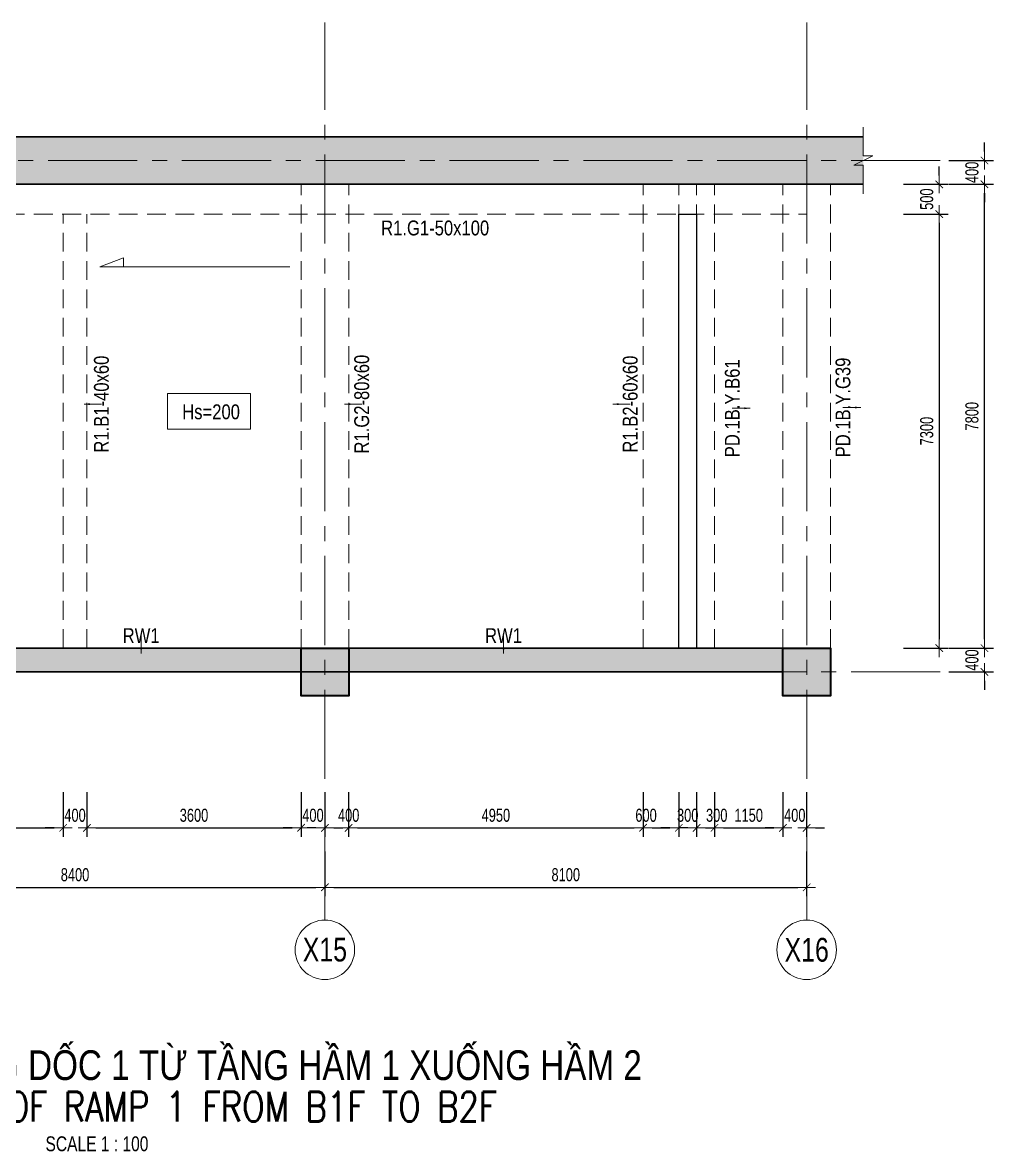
# Model space of a CAD drawing. Header units: millimetres. Extents: x -172050 to 1089997, y 452920 to 1051687.
# Drawn here: x 172190 to 188512, y 516052 to 535034 of the extents above; entities that cross this region are included whole.
import ezdxf
from ezdxf.enums import TextEntityAlignment as Align

# ---------------------------------------------------------------- set-up
doc = ezdxf.new("R2010")
doc.units = ezdxf.units.MM
doc.header["$MEASUREMENT"] = 0
for name, pattern in [('CENTER2', [1.125, 0.75, -0.125, 0.125, -0.125]), ('HIDDEN2', [4.7625, 3.175, -1.5875]), ('POD_Grid$0$CENTER2', [1.125, 0.75, -0.125, 0.125, -0.125])]:
    doc.linetypes.add(name, pattern=pattern)
doc.layers.get('Defpoints').update_dxf_attribs({"color": 151, "lineweight": 9})
doc.layers.add('-L-A_OUTLINE', color=2, linetype='Continuous')
for name, color, linetype, lineweight in [('NDC_S_ANNO', 7, 'Continuous', 20), ('NDC_S_AXIS', 5, 'CENTER2', 13), ('NDC_S_BEAM', 3, 'HIDDEN2', 20), ('NDC_S_DIM', 1, 'Continuous', 15), ('NDC_S_ENG TITLE', 3, 'Continuous', 20), ('NDC_S_HATCH MATERIAL', 8, 'Continuous', 13), ('NDC_S_LEADER', 1, 'Continuous', 15), ('NDC_S_SYMBOL', 1, 'Continuous', 15), ('NDC_S_TEXT SYMBOL', 7, 'Continuous', 20), ('NDC_S_VN TEXT', 7, 'Continuous', 20), ('NDC_S_VN TITLE', 6, 'Continuous', 35), ('OF_Diaphram wall$0$NDC_S_WALL', 6, 'Continuous', 35), ('PD_B1F_Col$0$NDC_S-COLUMN', 4, 'Continuous', 40), ('PD_B1F_Col$0$NDC_S_HATCH COLUMN AND WALL', 251, 'Continuous', 13), ('POD_Grid$0$NDC_S_AXIS', 5, 'POD_Grid$0$CENTER2', 13), ('Ramp wall 4.1(B1)$0$NDC_S_WALL', 6, 'Continuous', 35)]:
    doc.layers.add(name, color=color, linetype=linetype, lineweight=lineweight)
doc.styles.add('ARIAL', font='arial.ttf', dxfattribs={"width": 0.8})
doc.styles.add('NDC_ANNO', font='', dxfattribs={"width": 0.8})
doc.styles.add('NDC_DIM', font='', dxfattribs={"width": 0.75})
doc.styles.add('NDC_EN TXT', font='romans.shx', dxfattribs={"width": 0.8})
doc.styles.add('NDC_VIE TXT', font='arial.ttf', dxfattribs={"width": 0.8})
doc.styles.get('NDC_ANNO').set_extended_font_data('Dotum')
doc.styles.get('NDC_DIM').set_extended_font_data('Dotum')
doc.dimstyles.new('NDC_dim_100', dxfattribs={"dimscale": 100, "dimtxt": 2.2, "dimasz": 1.5, "dimexe": 1.5, "dimexo": 2.5, "dimgap": 1, "dimtad": 1, "dimdec": 0, "dimzin": 0, "dimdsep": 46, "dimtxsty": 'NDC_DIM', "dimblk": 'DIMMARK', "dimcen": 0.09, "dimdle": 1.2, "dimclrd": 1, "dimclre": 1, "dimclrt": 3, "dimadec": 0, "dimazin": 0, "dimtfac": 1, "dimtdec": 0, "dimtix": 1, "dimtofl": 0, "dimtmove": 0, "dimatfit": 3, "dimfxl": 6, "dimfxlon": 1, "dimtolj": 1, "dimtzin": 0, "dimarcsym": 0})
doc.dimstyles.new('NDC_dim_iso', dxfattribs={"dimtxt": 2.2, "dimasz": 1, "dimexe": 1.5, "dimexo": 2.5, "dimgap": 1, "dimtad": 1, "dimdec": 0, "dimzin": 0, "dimdsep": 46, "dimtxsty": 'NDC_DIM', "dimblk": 'DIMMARK', "dimcen": 0.09, "dimdle": 1.2, "dimclrd": 1, "dimclre": 1, "dimclrt": 3, "dimadec": 0, "dimazin": 0, "dimtfac": 1, "dimtdec": 0, "dimtix": 1, "dimtofl": 0, "dimtmove": 0, "dimatfit": 3, "dimfxl": 6, "dimfxlon": 1, "dimtolj": 1, "dimtzin": 0, "dimarcsym": 0})

# ---------------------------------------------------------------- blocks, each defined once
blk = doc.blocks.new('PD_B1F_Col$0$cot')
at = {"layer": 'PD_B1F_Col$0$NDC_S_HATCH COLUMN AND WALL', "ltscale": 0.005}
h = blk.add_hatch(color=256, dxfattribs=at)
h.dxf.hatch_style = 1
h.paths.add_polyline_path([(-0.5, 0.5), (0.5, 0.5), (0.5, -0.5), (-0.5, -0.5)])
at = {"layer": 'PD_B1F_Col$0$NDC_S-COLUMN', "ltscale": 0.005}
blk.add_lwpolyline([(-0.5, 0.5), (0.5, 0.5), (0.5, -0.5), (-0.5, -0.5)], close=True, dxfattribs=at)
blk = doc.blocks.new('ramp3')
at = {"layer": 'NDC_S_HATCH MATERIAL'}
h = blk.add_hatch(dxfattribs=at)
h.set_pattern_fill('BT-01', color=252, scale=30, style=0, pattern_type=2)
h.set_pattern_definition([(50, (-904150.39, 141413.11), (215.178055, -18.82564), [22.5, -247.5]), (355, (-904150.39, 141413.1), (-41.6254, 225.65764), [18, -198]), (100.4514, (-904132.46, 141411.54), (173.552815, 206.831863), [19.122057, -210.342634]), (46.1842, (-904150.4, 141473.1), (320.172315, -49.655704), [33.75, -371.25]), (96.6356, (-904123.7, 141468.97), (280.39881, 292.23536), [28.68309, -315.5139]), (351.1842, (-904150.4, 141473.1), (280.39858, 292.23558), [27, -297]), (21, (-904120.39, 141458.11), (179.072116, -120.785667), [22.5, -247.5]), (326, (-904120.39, 141458.1), (72.9946, 217.545014), [18, -198]), (71.4514, (-904105.47, 141448.05), (252.06679, 96.75915), [19.122057, -210.342634]), (37.5, (-904150.39, 141413.11), (3.6479566, 99.868156), [0, -195.6, 0, -201, 0, -198.75]), (7.5, (-904150.39, 141413.11), (78.920861, 118.323514), [0, -114.6, 0, -191.1, 0, -75.75]), (327.5, (-904217.29, 141413.11), (160.146731, -6.7664615), [0, -75, 0, -234, 0, -310.5]), (317.5, (-904247.29, 141413.11), (174.95585, 30.031495), [0, -97.5, 0, -155.4, 0, -220.5]), (45, (-904150.39, 141413.11), (-90.156115, 90.156115), []), (45, (-904150.39, 141449.86), (-90.156115, 90.156115), [])])
h.paths.add_polyline_path([(-685, 8920), (-685, 8600), (26252, 8600), (26252, 9400), (-685, 9400), (-685, 9080), (-525, 9080), (-845, 8920)])
h = blk.add_hatch(dxfattribs=at)
h.set_pattern_fill('BT-01', color=252, scale=30, style=0, pattern_type=2)
h.set_pattern_definition([(50, (-906343.9, 132813.11), (215.178055, -18.82564), [22.5, -247.5]), (355, (-906343.9, 132813.1), (-41.6254, 225.65764), [18, -198]), (100.4514, (-906325.97, 132811.54), (173.552815, 206.831863), [19.122057, -210.342634]), (46.1842, (-906343.9, 132873.1), (320.172315, -49.655704), [33.75, -371.25]), (96.6356, (-906317.22, 132868.97), (280.39881, 292.23536), [28.68309, -315.5139]), (351.1842, (-906343.9, 132873.1), (280.39858, 292.23558), [27, -297]), (21, (-906313.9, 132858.11), (179.072116, -120.785667), [22.5, -247.5]), (326, (-906313.9, 132858.1), (72.9946, 217.545014), [18, -198]), (71.4514, (-906298.98, 132848.05), (252.06679, 96.75915), [19.122057, -210.342634]), (37.5, (-906343.9, 132813.11), (3.6479566, 99.868156), [0, -195.6, 0, -201, 0, -198.75]), (7.5, (-906343.9, 132813.11), (78.920861, 118.323514), [0, -114.6, 0, -191.1, 0, -75.75]), (327.5, (-906410.8, 132813.11), (160.146731, -6.7664615), [0, -75, 0, -234, 0, -310.5]), (317.5, (-906440.8, 132813.11), (174.95585, 30.031495), [0, -97.5, 0, -155.4, 0, -220.5]), (45, (-906343.9, 132813.11), (-90.156115, 90.156115), []), (45, (-906343.9, 132849.86), (-90.156115, 90.156115), [])])
h.paths.add_polyline_path([(800, 400), (24900, 400), (24900, 800), (800, 800)])
at = {"layer": '-L-A_OUTLINE'}
for points in [[(2750, 8100), (3050, 8100), (3050, 800), (2750, 800)], [(23150, 8100), (23450, 8100), (23450, 800), (23150, 800)]]:
    blk.add_lwpolyline(points, close=True, dxfattribs=at)
at = {"layer": 'NDC_S_BEAM', "ltscale": 100}
for p, q in [((0, 800), (0, 8600)), ((400, 8600), (25300, 8600)), ((800, 800), (800, 8600)), ((2450, 800), (2450, 8600)), ((2750, 800), (2750, 8600)), ((3050, 800), (3050, 8600)), ((3650, 800), (3650, 8600)), ((8400, 800), (8400, 8600)), ((9200, 800), (9200, 8600)), ((16800, 800), (16800, 8600)), ((17600, 800), (17600, 8600)), ((22550, 800), (22550, 8600)), ((23150, 800), (23150, 8600)), ((23450, 800), (23450, 8600)), ((23750, 800), (23750, 8600)), ((24900, 800), (24900, 8600)), ((25700, 800), (25700, 8600)), ((400, 8100), (25300, 8100)), ((12800, 800), (12800, 8100)), ((13200, 800), (13200, 8100))]:
    blk.add_line(p, q, dxfattribs=at)
at = {"layer": 'NDC_S_LEADER'}
for points in [[(-685, 9560), (-685, 9080), (-525, 9080), (-845, 8920), (-685, 8920), (-685, 8440)], [(26252, 9560), (26252, 9080), (26412, 9080), (26092, 8920), (26252, 8920), (26252, 8440)]]:
    blk.add_lwpolyline(points, dxfattribs=at)
at = {"layer": 'OF_Diaphram wall$0$NDC_S_WALL', "ltscale": 200}
for points in [[(-685, 9400), (26252, 9400)], [(-685, 8600), (26252, 8600)]]:
    blk.add_lwpolyline(points, dxfattribs=at)
at = {"layer": 'POD_Grid$0$NDC_S_AXIS', "ltscale": 2000}
for p, q in [((400, -3648), (400, 11320)), ((8800, -3648), (8800, 11320)), ((17200, -3648), (17200, 11320)), ((25300, -3648), (25300, 11320)), ((-3204, 9000), (28052, 9000)), ((-3204, 400), (28052, 400))]:
    blk.add_line(p, q, dxfattribs=at)
at = {"layer": 'Ramp wall 4.1(B1)$0$NDC_S_WALL', "ltscale": 200}
blk.add_lwpolyline([(24900, 400), (800, 400), (800, 800), (24900, 800)], close=True, dxfattribs=at)
at = {"xscale": 800, "yscale": 800}
for p in [(400, 400), (8800, 400), (17200, 400), (25300, 400)]:
    blk.add_blockref('PD_B1F_Col$0$cot', p, dxfattribs=at)
blk = doc.blocks.new('DIMMARK')
at = {"layer": 'NDC_S_DIM', "color": 1}
blk.add_line((-1.5, 0), (1, 0), dxfattribs=at)
at = {"layer": 'NDC_S_DIM', "color": 2, "const_width": 0.1}
blk.add_lwpolyline([(-0.42, -0.42), (0.42, 0.42)], dxfattribs=at)
blk = doc.blocks.new('*D765')
at = {"layer": 'Defpoints', "color": 0, "transparency": 16777216}
for p in [(172872, 525015), (169272, 524515), (172872, 521493)]:
    blk.add_point(p, dxfattribs=at)
at = {"layer": 'NDC_S_DIM', "color": 1, "lineweight": -2, "transparency": 16777216}
for p, q in [((169272, 522093), (169272, 521343)), ((172872, 522093), (172872, 521343)), ((169422, 521493), (172722, 521493))]:
    blk.add_line(p, q, dxfattribs=at)
at = {"layer": 'NDC_S_DIM', "color": 1, "lineweight": -2, "transparency": 16777216, "xscale": 150, "yscale": 150, "zscale": 150, "rotation": 180}
blk.add_blockref('DIMMARK', (169272, 521493), dxfattribs=at)
at = {"layer": 'NDC_S_DIM', "color": 1, "lineweight": -2, "transparency": 16777216, "xscale": 150, "yscale": 150, "zscale": 150}
blk.add_blockref('DIMMARK', (172872, 521493), dxfattribs=at)
at = {"layer": 'NDC_S_DIM', "color": 3, "transparency": 16777216, "insert": (171072, 521704), "char_height": 220, "attachment_point": 5, "style": 'NDC_DIM'}
blk.add_mtext('\\A1;3600', dxfattribs=at)
blk = doc.blocks.new('*D766')
at = {"layer": 'Defpoints', "color": 0, "transparency": 16777216}
for p in [(172872, 525015), (173272, 525015), (173272, 521493)]:
    blk.add_point(p, dxfattribs=at)
at = {"layer": 'NDC_S_DIM', "color": 1, "lineweight": -2, "transparency": 16777216}
for p, q in [((172872, 522093), (172872, 521343)), ((173272, 522093), (173272, 521343)), ((172722, 521493), (172572, 521493)), ((173422, 521493), (173572, 521493))]:
    blk.add_line(p, q, dxfattribs=at)
at = {"layer": 'NDC_S_DIM', "color": 1, "lineweight": -2, "transparency": 16777216, "xscale": 150, "yscale": 150, "zscale": 150}
blk.add_blockref('DIMMARK', (172872, 521493), dxfattribs=at)
at = {"layer": 'NDC_S_DIM', "color": 1, "lineweight": -2, "transparency": 16777216, "xscale": 150, "yscale": 150, "zscale": 150, "rotation": 180}
blk.add_blockref('DIMMARK', (173272, 521493), dxfattribs=at)
at = {"layer": 'NDC_S_DIM', "color": 3, "transparency": 16777216, "insert": (173072, 521704), "char_height": 220, "attachment_point": 5, "style": 'NDC_DIM'}
blk.add_mtext('\\A1;400', dxfattribs=at)
blk = doc.blocks.new('*D767')
at = {"layer": 'Defpoints', "color": 0, "transparency": 16777216}
for p in [(173272, 525015), (176872, 524515), (176872, 521493)]:
    blk.add_point(p, dxfattribs=at)
at = {"layer": 'NDC_S_DIM', "color": 1, "lineweight": -2, "transparency": 16777216}
for p, q in [((173272, 522093), (173272, 521343)), ((176872, 522093), (176872, 521343)), ((173422, 521493), (176722, 521493))]:
    blk.add_line(p, q, dxfattribs=at)
at = {"layer": 'NDC_S_DIM', "color": 1, "lineweight": -2, "transparency": 16777216, "xscale": 150, "yscale": 150, "zscale": 150, "rotation": 180}
blk.add_blockref('DIMMARK', (173272, 521493), dxfattribs=at)
at = {"layer": 'NDC_S_DIM', "color": 1, "lineweight": -2, "transparency": 16777216, "xscale": 150, "yscale": 150, "zscale": 150}
blk.add_blockref('DIMMARK', (176872, 521493), dxfattribs=at)
at = {"layer": 'NDC_S_DIM', "color": 3, "transparency": 16777216, "insert": (175072, 521704), "char_height": 220, "attachment_point": 5, "style": 'NDC_DIM'}
blk.add_mtext('\\A1;3600', dxfattribs=at)
blk = doc.blocks.new('*D768')
at = {"layer": 'Defpoints', "color": 0, "transparency": 16777216}
for p in [(177272, 525015), (176872, 524515), (177272, 521493)]:
    blk.add_point(p, dxfattribs=at)
at = {"layer": 'NDC_S_DIM', "color": 1, "lineweight": -2, "transparency": 16777216}
for p, q in [((176872, 522093), (176872, 521343)), ((177272, 522093), (177272, 521343)), ((176722, 521493), (176572, 521493)), ((177422, 521493), (177572, 521493))]:
    blk.add_line(p, q, dxfattribs=at)
at = {"layer": 'NDC_S_DIM', "color": 1, "lineweight": -2, "transparency": 16777216, "xscale": 150, "yscale": 150, "zscale": 150}
blk.add_blockref('DIMMARK', (176872, 521493), dxfattribs=at)
at = {"layer": 'NDC_S_DIM', "color": 1, "lineweight": -2, "transparency": 16777216, "xscale": 150, "yscale": 150, "zscale": 150, "rotation": 180}
blk.add_blockref('DIMMARK', (177272, 521493), dxfattribs=at)
at = {"layer": 'NDC_S_DIM', "color": 3, "transparency": 16777216, "insert": (177072, 521704), "char_height": 220, "attachment_point": 5, "style": 'NDC_DIM'}
blk.add_mtext('\\A1;400', dxfattribs=at)
blk = doc.blocks.new('*D769')
at = {"layer": 'Defpoints', "color": 0, "transparency": 16777216}
for p in [(177272, 525015), (177672, 524515), (177672, 521493)]:
    blk.add_point(p, dxfattribs=at)
at = {"layer": 'NDC_S_DIM', "color": 1, "lineweight": -2, "transparency": 16777216}
for p, q in [((177272, 522093), (177272, 521343)), ((177672, 522093), (177672, 521343)), ((177122, 521493), (176972, 521493)), ((177822, 521493), (177972, 521493))]:
    blk.add_line(p, q, dxfattribs=at)
at = {"layer": 'NDC_S_DIM', "color": 1, "lineweight": -2, "transparency": 16777216, "xscale": 150, "yscale": 150, "zscale": 150}
blk.add_blockref('DIMMARK', (177272, 521493), dxfattribs=at)
at = {"layer": 'NDC_S_DIM', "color": 1, "lineweight": -2, "transparency": 16777216, "xscale": 150, "yscale": 150, "zscale": 150, "rotation": 180}
blk.add_blockref('DIMMARK', (177672, 521493), dxfattribs=at)
at = {"layer": 'NDC_S_DIM', "color": 3, "transparency": 16777216, "insert": (177672, 521704), "char_height": 220, "attachment_point": 5, "style": 'NDC_DIM'}
blk.add_mtext('\\A1;400', dxfattribs=at)
blk = doc.blocks.new('*D770')
at = {"layer": 'Defpoints', "color": 0, "transparency": 16777216}
for p in [(177672, 524515), (182622, 524515), (182622, 521493)]:
    blk.add_point(p, dxfattribs=at)
at = {"layer": 'NDC_S_DIM', "color": 1, "lineweight": -2, "transparency": 16777216}
for p, q in [((177672, 522093), (177672, 521343)), ((182622, 522093), (182622, 521343)), ((177822, 521493), (182472, 521493))]:
    blk.add_line(p, q, dxfattribs=at)
at = {"layer": 'NDC_S_DIM', "color": 1, "lineweight": -2, "transparency": 16777216, "xscale": 150, "yscale": 150, "zscale": 150, "rotation": 180}
blk.add_blockref('DIMMARK', (177672, 521493), dxfattribs=at)
at = {"layer": 'NDC_S_DIM', "color": 1, "lineweight": -2, "transparency": 16777216, "xscale": 150, "yscale": 150, "zscale": 150}
blk.add_blockref('DIMMARK', (182622, 521493), dxfattribs=at)
at = {"layer": 'NDC_S_DIM', "color": 3, "transparency": 16777216, "insert": (180147, 521704), "char_height": 220, "attachment_point": 5, "style": 'NDC_DIM'}
blk.add_mtext('\\A1;4950', dxfattribs=at)
blk = doc.blocks.new('*D771')
at = {"layer": 'Defpoints', "color": 0, "transparency": 16777216}
for p in [(183222, 525015), (182622, 524515), (183222, 521493)]:
    blk.add_point(p, dxfattribs=at)
at = {"layer": 'NDC_S_DIM', "color": 1, "lineweight": -2, "transparency": 16777216}
for p, q in [((182622, 522093), (182622, 521343)), ((183222, 522093), (183222, 521343)), ((182772, 521493), (183072, 521493))]:
    blk.add_line(p, q, dxfattribs=at)
at = {"layer": 'NDC_S_DIM', "color": 1, "lineweight": -2, "transparency": 16777216, "xscale": 150, "yscale": 150, "zscale": 150, "rotation": 180}
blk.add_blockref('DIMMARK', (182622, 521493), dxfattribs=at)
at = {"layer": 'NDC_S_DIM', "color": 1, "lineweight": -2, "transparency": 16777216, "xscale": 150, "yscale": 150, "zscale": 150}
blk.add_blockref('DIMMARK', (183222, 521493), dxfattribs=at)
at = {"layer": 'NDC_S_DIM', "color": 3, "transparency": 16777216, "insert": (182672, 521704), "char_height": 220, "attachment_point": 5, "style": 'NDC_DIM'}
blk.add_mtext('\\A1;600', dxfattribs=at)
blk = doc.blocks.new('*D772')
at = {"layer": 'Defpoints', "color": 0, "transparency": 16777216}
for p in [(183222, 525015), (183522, 525015), (183522, 521493)]:
    blk.add_point(p, dxfattribs=at)
at = {"layer": 'NDC_S_DIM', "color": 1, "lineweight": -2, "transparency": 16777216}
for p, q in [((183222, 522093), (183222, 521343)), ((183522, 522093), (183522, 521343)), ((183072, 521493), (182922, 521493)), ((183672, 521493), (183822, 521493))]:
    blk.add_line(p, q, dxfattribs=at)
at = {"layer": 'NDC_S_DIM', "color": 1, "lineweight": -2, "transparency": 16777216, "xscale": 150, "yscale": 150, "zscale": 150}
blk.add_blockref('DIMMARK', (183222, 521493), dxfattribs=at)
at = {"layer": 'NDC_S_DIM', "color": 1, "lineweight": -2, "transparency": 16777216, "xscale": 150, "yscale": 150, "zscale": 150, "rotation": 180}
blk.add_blockref('DIMMARK', (183522, 521493), dxfattribs=at)
at = {"layer": 'NDC_S_DIM', "color": 3, "transparency": 16777216, "insert": (183372, 521704), "char_height": 220, "attachment_point": 5, "style": 'NDC_DIM'}
blk.add_mtext('\\A1;300', dxfattribs=at)
blk = doc.blocks.new('*D773')
at = {"layer": 'Defpoints', "color": 0, "transparency": 16777216}
for p in [(183522, 525015), (183822, 524515), (183822, 521493)]:
    blk.add_point(p, dxfattribs=at)
at = {"layer": 'NDC_S_DIM', "color": 1, "lineweight": -2, "transparency": 16777216}
for p, q in [((183522, 522093), (183522, 521343)), ((183822, 522093), (183822, 521343)), ((183372, 521493), (183222, 521493)), ((183972, 521493), (184122, 521493))]:
    blk.add_line(p, q, dxfattribs=at)
at = {"layer": 'NDC_S_DIM', "color": 1, "lineweight": -2, "transparency": 16777216, "xscale": 150, "yscale": 150, "zscale": 150}
blk.add_blockref('DIMMARK', (183522, 521493), dxfattribs=at)
at = {"layer": 'NDC_S_DIM', "color": 1, "lineweight": -2, "transparency": 16777216, "xscale": 150, "yscale": 150, "zscale": 150, "rotation": 180}
blk.add_blockref('DIMMARK', (183822, 521493), dxfattribs=at)
at = {"layer": 'NDC_S_DIM', "color": 3, "transparency": 16777216, "insert": (183860, 521704), "char_height": 220, "attachment_point": 5, "style": 'NDC_DIM'}
blk.add_mtext('\\A1;300', dxfattribs=at)
blk = doc.blocks.new('*D781')
at = {"layer": 'Defpoints', "color": 0, "transparency": 16777216}
for p in [(183822, 524515), (184972, 524515), (184972, 521493)]:
    blk.add_point(p, dxfattribs=at)
at = {"layer": 'NDC_S_DIM', "color": 1, "lineweight": -2, "transparency": 16777216}
for p, q in [((183822, 522093), (183822, 521343)), ((184972, 522093), (184972, 521343)), ((183972, 521493), (184822, 521493))]:
    blk.add_line(p, q, dxfattribs=at)
at = {"layer": 'NDC_S_DIM', "color": 1, "lineweight": -2, "transparency": 16777216, "xscale": 150, "yscale": 150, "zscale": 150, "rotation": 180}
blk.add_blockref('DIMMARK', (183822, 521493), dxfattribs=at)
at = {"layer": 'NDC_S_DIM', "color": 1, "lineweight": -2, "transparency": 16777216, "xscale": 150, "yscale": 150, "zscale": 150}
blk.add_blockref('DIMMARK', (184972, 521493), dxfattribs=at)
at = {"layer": 'NDC_S_DIM', "color": 3, "transparency": 16777216, "insert": (184397, 521704), "char_height": 220, "attachment_point": 5, "style": 'NDC_DIM'}
blk.add_mtext('\\A1;1150', dxfattribs=at)
blk = doc.blocks.new('*D782')
at = {"layer": 'Defpoints', "color": 0, "transparency": 16777216}
for p in [(185372, 525015), (184972, 524515), (185372, 521493)]:
    blk.add_point(p, dxfattribs=at)
at = {"layer": 'NDC_S_DIM', "color": 1, "lineweight": -2, "transparency": 16777216}
for p, q in [((184972, 522093), (184972, 521343)), ((185372, 522093), (185372, 521343)), ((184822, 521493), (184672, 521493)), ((185522, 521493), (185672, 521493))]:
    blk.add_line(p, q, dxfattribs=at)
at = {"layer": 'NDC_S_DIM', "color": 1, "lineweight": -2, "transparency": 16777216, "xscale": 150, "yscale": 150, "zscale": 150}
blk.add_blockref('DIMMARK', (184972, 521493), dxfattribs=at)
at = {"layer": 'NDC_S_DIM', "color": 1, "lineweight": -2, "transparency": 16777216, "xscale": 150, "yscale": 150, "zscale": 150, "rotation": 180}
blk.add_blockref('DIMMARK', (185372, 521493), dxfattribs=at)
at = {"layer": 'NDC_S_DIM', "color": 3, "transparency": 16777216, "insert": (185172, 521704), "char_height": 220, "attachment_point": 5, "style": 'NDC_DIM'}
blk.add_mtext('\\A1;400', dxfattribs=at)
blk = doc.blocks.new('*D784')
at = {"layer": 'Defpoints', "color": 0, "transparency": 16777216}
for p in [(168872, 523715), (177272, 523318), (177272, 520493)]:
    blk.add_point(p, dxfattribs=at)
at = {"layer": 'NDC_S_DIM', "color": 1, "lineweight": -2, "transparency": 16777216}
for p, q in [((168872, 521093), (168872, 520343)), ((177272, 521093), (177272, 520343)), ((169022, 520493), (177122, 520493))]:
    blk.add_line(p, q, dxfattribs=at)
at = {"layer": 'NDC_S_DIM', "color": 1, "lineweight": -2, "transparency": 16777216, "xscale": 150, "yscale": 150, "zscale": 150, "rotation": 180}
blk.add_blockref('DIMMARK', (168872, 520493), dxfattribs=at)
at = {"layer": 'NDC_S_DIM', "color": 1, "lineweight": -2, "transparency": 16777216, "xscale": 150, "yscale": 150, "zscale": 150}
blk.add_blockref('DIMMARK', (177272, 520493), dxfattribs=at)
at = {"layer": 'NDC_S_DIM', "color": 3, "transparency": 16777216, "insert": (173072, 520704), "char_height": 220, "attachment_point": 5, "style": 'NDC_DIM'}
blk.add_mtext('\\A1;8400', dxfattribs=at)
blk = doc.blocks.new('*D785')
at = {"layer": 'Defpoints', "color": 0, "transparency": 16777216}
for p in [(177272, 523318), (185372, 523318), (185372, 520493)]:
    blk.add_point(p, dxfattribs=at)
at = {"layer": 'NDC_S_DIM', "color": 1, "lineweight": -2, "transparency": 16777216}
for p, q in [((177272, 521093), (177272, 520343)), ((185372, 521093), (185372, 520343)), ((177422, 520493), (185222, 520493))]:
    blk.add_line(p, q, dxfattribs=at)
at = {"layer": 'NDC_S_DIM', "color": 1, "lineweight": -2, "transparency": 16777216, "xscale": 150, "yscale": 150, "zscale": 150, "rotation": 180}
blk.add_blockref('DIMMARK', (177272, 520493), dxfattribs=at)
at = {"layer": 'NDC_S_DIM', "color": 1, "lineweight": -2, "transparency": 16777216, "xscale": 150, "yscale": 150, "zscale": 150}
blk.add_blockref('DIMMARK', (185372, 520493), dxfattribs=at)
at = {"layer": 'NDC_S_DIM', "color": 3, "transparency": 16777216, "insert": (181322, 520704), "char_height": 220, "attachment_point": 5, "style": 'NDC_DIM'}
blk.add_mtext('\\A1;8100', dxfattribs=at)
blk = doc.blocks.new('*U165')
at = {"layer": 'NDC_S_SYMBOL'}
blk.add_line((0, 5), (0, 9), dxfattribs=at)
blk.add_circle((0, 0), 5, dxfattribs=at)
at = {"layer": 'NDC_S_TEXT SYMBOL', "color": 7, "style": 'NDC_ANNO', "width": 0.8}
blk.add_attdef('GRID', text='', height=4, dxfattribs=at).set_placement((0, 0), align=Align.MIDDLE)
blk = doc.blocks.new('*D796')
at = {"layer": 'Defpoints', "color": 0, "transparency": 16777216}
for p in [(185232, 532315), (184432, 531815), (187601, 531815)]:
    blk.add_point(p, dxfattribs=at)
at = {"layer": 'NDC_S_DIM', "color": 1, "lineweight": -2, "transparency": 16777216}
for p, q in [((187601, 532465), (187601, 532615)), ((187001, 532315), (187751, 532315)), ((187001, 531815), (187751, 531815)), ((187601, 531665), (187601, 531515))]:
    blk.add_line(p, q, dxfattribs=at)
at = {"layer": 'NDC_S_DIM', "color": 1, "lineweight": -2, "transparency": 16777216, "xscale": 150, "yscale": 150, "zscale": 150}
for p, rotation in [((187601, 532315), 270), ((187601, 531815), 90)]:
    blk.add_blockref('DIMMARK', p, dxfattribs=dict(at, rotation=rotation))
at = {"layer": 'NDC_S_DIM', "color": 3, "transparency": 16777216, "insert": (187391, 532065), "char_height": 220, "attachment_point": 5, "rotation": 90, "style": 'NDC_DIM'}
blk.add_mtext('\\A1;500', dxfattribs=at)
blk = doc.blocks.new('*D797')
at = {"layer": 'Defpoints', "color": 0, "transparency": 16777216}
for p in [(184432, 531815), (184432, 524515), (187601, 524515)]:
    blk.add_point(p, dxfattribs=at)
at = {"layer": 'NDC_S_DIM', "color": 1, "lineweight": -2, "transparency": 16777216}
for p, q in [((187001, 531815), (187751, 531815)), ((187601, 531665), (187601, 524665)), ((187001, 524515), (187751, 524515))]:
    blk.add_line(p, q, dxfattribs=at)
at = {"layer": 'NDC_S_DIM', "color": 1, "lineweight": -2, "transparency": 16777216, "xscale": 150, "yscale": 150, "zscale": 150}
for p, rotation in [((187601, 531815), 90), ((187601, 524515), 270)]:
    blk.add_blockref('DIMMARK', p, dxfattribs=dict(at, rotation=rotation))
at = {"layer": 'NDC_S_DIM', "color": 3, "transparency": 16777216, "insert": (187391, 528165), "char_height": 220, "attachment_point": 5, "rotation": 90, "style": 'NDC_DIM'}
blk.add_mtext('\\A1;7300', dxfattribs=at)
blk = doc.blocks.new('*D798')
at = {"layer": 'Defpoints', "color": 0, "transparency": 16777216}
for p in [(185088, 524515), (188362, 524515), (185088, 524115)]:
    blk.add_point(p, dxfattribs=at)
at = {"layer": 'NDC_S_DIM', "color": 1, "lineweight": -2, "transparency": 16777216}
for p, q in [((188362, 524665), (188362, 524815)), ((187762, 524515), (188512, 524515)), ((187762, 524115), (188512, 524115)), ((188362, 523965), (188362, 523815))]:
    blk.add_line(p, q, dxfattribs=at)
at = {"layer": 'NDC_S_DIM', "color": 1, "lineweight": -2, "transparency": 16777216, "xscale": 150, "yscale": 150, "zscale": 150}
for p, rotation in [((188362, 524515), 270), ((188362, 524115), 90)]:
    blk.add_blockref('DIMMARK', p, dxfattribs=dict(at, rotation=rotation))
at = {"layer": 'NDC_S_DIM', "color": 3, "transparency": 16777216, "insert": (188151, 524315), "char_height": 220, "attachment_point": 5, "rotation": 90, "style": 'NDC_DIM'}
blk.add_mtext('\\A1;400', dxfattribs=at)
blk = doc.blocks.new('*D799')
at = {"layer": 'Defpoints', "color": 0, "transparency": 16777216}
for p in [(185232, 532315), (188362, 532315), (185088, 524515)]:
    blk.add_point(p, dxfattribs=at)
at = {"layer": 'NDC_S_DIM', "color": 1, "lineweight": -2, "transparency": 16777216}
for p, q in [((187762, 532315), (188512, 532315)), ((188362, 524665), (188362, 532165)), ((187762, 524515), (188512, 524515))]:
    blk.add_line(p, q, dxfattribs=at)
at = {"layer": 'NDC_S_DIM', "color": 1, "lineweight": -2, "transparency": 16777216, "xscale": 150, "yscale": 150, "zscale": 150}
for p, rotation in [((188362, 532315), 90), ((188362, 524515), 270)]:
    blk.add_blockref('DIMMARK', p, dxfattribs=dict(at, rotation=rotation))
at = {"layer": 'NDC_S_DIM', "color": 3, "transparency": 16777216, "insert": (188151, 528415), "char_height": 220, "attachment_point": 5, "rotation": 90, "style": 'NDC_DIM'}
blk.add_mtext('\\A1;7800', dxfattribs=at)
blk = doc.blocks.new('*D800')
at = {"layer": 'Defpoints', "color": 0, "transparency": 16777216}
for p in [(185590, 532715), (188362, 532715), (185232, 532315)]:
    blk.add_point(p, dxfattribs=at)
at = {"layer": 'NDC_S_DIM', "color": 1, "lineweight": -2, "transparency": 16777216}
for p, q in [((188362, 532865), (188362, 533015)), ((187762, 532715), (188512, 532715)), ((187762, 532315), (188512, 532315)), ((188362, 532165), (188362, 532015))]:
    blk.add_line(p, q, dxfattribs=at)
at = {"layer": 'NDC_S_DIM', "color": 1, "lineweight": -2, "transparency": 16777216, "xscale": 150, "yscale": 150, "zscale": 150}
for p, rotation in [((188362, 532715), 270), ((188362, 532315), 90)]:
    blk.add_blockref('DIMMARK', p, dxfattribs=dict(at, rotation=rotation))
at = {"layer": 'NDC_S_DIM', "color": 3, "transparency": 16777216, "insert": (188151, 532515), "char_height": 220, "attachment_point": 5, "rotation": 90, "style": 'NDC_DIM'}
blk.add_mtext('\\A1;400', dxfattribs=at)
blk = doc.blocks.new('Drawing name_symbol')
at = {"layer": 'NDC_S_ENG TITLE', "style": 'NDC_EN TXT', "width": 0.8}
blk.add_attdef('SECTDET1', text='', height=5, dxfattribs=at).set_placement((0, 1.01), align=Align.CENTER)
at = {"layer": 'NDC_S_TEXT SYMBOL', "lineweight": 25, "style": 'NDC_ANNO', "width": 0.8}
blk.add_attdef('SSCALE', text='', height=2.5, dxfattribs=at).set_placement((0, -4), align=Align.CENTER)
at = {"layer": 'NDC_S_VN TITLE', "style": 'NDC_VIE TXT', "width": 0.8}
blk.add_attdef('SECTDET2', text='', height=5, dxfattribs=at).set_placement((0, 7.97), align=Align.CENTER)
blk = doc.blocks.new('*U179')
at = {"layer": 'NDC_S_ANNO', "ltscale": 0.8, "style": 'ARIAL', "width": 0.8}
blk.add_attdef('TEN', text='', height=2.5, dxfattribs=at).set_placement((0, 3), align=Align.MIDDLE_CENTER)
at = {"layer": 'NDC_S_ANNO', "ltscale": 0.8, "style": 'ARIAL', "width": 0.8, "flags": 1}
blk.add_attdef('CHU_THICH', text='', height=2.5, dxfattribs=at).set_placement((0, 0), align=Align.MIDDLE_CENTER)
at = {"layer": 'Defpoints'}
blk.add_leader([(0, 0), (0, 3)], dimstyle='NDC_dim_iso', override={"dimgap": 0.625, "dimtad": 0}, dxfattribs=at)
blk = doc.blocks.new('*U220')
at = {"layer": 'NDC_S_ANNO', "ltscale": 0.8, "style": 'ARIAL', "width": 0.8, "flags": 1}
blk.add_attdef('CHU_THICH', text='', height=2.5, dxfattribs=at).set_placement((0, 0), align=Align.MIDDLE_CENTER)
at = {"layer": 'NDC_S_ANNO', "ltscale": 0.8, "style": 'ARIAL', "width": 0.8}
blk.add_attdef('TEN', text='', height=2.5, dxfattribs=at).set_placement((0, -2.91), align=Align.MIDDLE_CENTER)
at = {"layer": 'Defpoints'}
blk.add_leader([(0, 0), (0, -2.91)], dimstyle='NDC_dim_iso', override={"dimgap": 0.625, "dimtad": 0}, dxfattribs=at)

msp = doc.modelspace()

# ---------------------------------------------------------------- linework, layer by layer
at = {"layer": 'NDC_S_ANNO'}
msp.add_lwpolyline([(173889.6, 530927.4), (173889.6, 531077.4), (173489.6, 530927.4), (176680.8, 530927.4)], dxfattribs=at)
at = {"layer": 'NDC_S_DIM'}
msp.add_lwpolyline([(174627.7, 528795.5), (176022, 528795.5), (176022, 528196.4), (174627.7, 528196.4)], close=True, dxfattribs=at)

# ---------------------------------------------------------------- block references
at = {"layer": 'NDC_S_ANNO', "xscale": 100, "yscale": 100, "zscale": 100}
msp.add_blockref('Drawing name_symbol', (173440.6, 516455.9), dxfattribs=at).add_auto_attribs({'SECTDET1': 'STRUCTURAL PLAN OF RAMP 1 FROM B1F TO B2F', 'SECTDET2': 'MẶT BẰNG KẾT CẤU ĐƯỜNG DỐC 1 TỪ TẦNG HẦM 1 XUỐNG HẦM 2', 'SSCALE': 'SCALE 1 : 100'})
at = {"layer": 'NDC_S_AXIS', "xscale": 100, "yscale": 100, "zscale": 100}
for p, values in [((177272.5, 519443.4), {'GRID': 'X15'}), ((185372.5, 519443.4), {'GRID': 'X16'})]:
    msp.add_blockref('*U165', p, dxfattribs=at).add_auto_attribs(values)
at = {"layer": 'NDC_S_DIM'}
msp.add_blockref('ramp3', (160072.5, 523714.7), dxfattribs=at)
at = {"layer": 'NDC_S_VN TEXT', "xscale": 100, "yscale": 100, "zscale": 100, "rotation": 90}
for name, p, values in [('*U220', (173224, 528618), {'TEN': 'R1.B1-40x60'}), ('*U220', (177600.3, 528618), {'TEN': 'R1.G2-80x60'}), ('*U220', (182113.6, 528618), {'TEN': 'R1.B2-60x60'}), ('*U179', (184421.3, 528548.7), {'TEN': 'PD.1B.Y.B61'}), ('*U179', (186282, 528561.6), {'TEN': 'PD.1B.Y.G39'})]:
    msp.add_blockref(name, p, dxfattribs=at).add_auto_attribs(values)
at = {"layer": 'NDC_S_VN TEXT', "xscale": 100, "yscale": 100, "zscale": 100}
for p in [(174183.7, 524426), (180275.7, 524426)]:
    msp.add_blockref('*U179', p, dxfattribs=at).add_auto_attribs({'TEN': 'RW1'})

# ---------------------------------------------------------------- texts
at = {"layer": 'NDC_S_ANNO', "style": 'ARIAL', "width": 0.8}
msp.add_text('R1.G1-50x100', height=250, dxfattribs=at).set_placement((179126.3, 531580.6), align=Align.MIDDLE_CENTER)
at = {"layer": 'NDC_S_VN TEXT', "style": 'NDC_VIE TXT', "width": 0.8}
msp.add_text('Hs=200', height=250, dxfattribs=at).set_placement((174873.9, 528489.4), align=Align.MIDDLE_LEFT)

# ---------------------------------------------------------------- dimensions: what is measured, and where the dimension line sits
at = {"layer": 'NDC_S_DIM'}
for base, p1, p2, picture, middle in [((188361.6, 532714.7), (185232, 532314.7), (185589.7, 532714.7), '*D800', (188151.5, 532514.7)), ((188361.6, 532314.7), (185087.7, 524514.7), (185232, 532314.7), '*D799', (188151.5, 528414.7)), ((187601.3, 524514.7), (184432, 531814.7), (184432, 524514.7), '*D797', (187391.1, 528164.7))]:
    dim = msp.add_linear_dim(base=base, p1=p1, p2=p2, angle=90, dimstyle='NDC_dim_100', override={"dimtmove": 1}, dxfattribs=at)
    dim.commit()
    dim.dimension.update_dxf_attribs({"geometry": picture, "text_midpoint": middle})
for base, p1, p2, picture, middle in [((187601.3, 531814.7), (185232, 532314.7), (184432, 531814.7), '*D796', (187391.1, 532064.7)), ((188361.6, 524514.7), (185087.7, 524114.7), (185087.7, 524514.7), '*D798', (188151.5, 524314.7))]:
    dim = msp.add_linear_dim(base=base, p1=p1, p2=p2, angle=90, dimstyle='NDC_dim_100', dxfattribs=at)
    dim.commit()
    dim.dimension.update_dxf_attribs({"geometry": picture, "text_midpoint": middle})
for base, p1, p2, picture, middle in [((172872.5, 521493.4), (169272.5, 524514.7), (172872.5, 525014.7), '*D765', (171072.5, 521703.5)), ((173272.5, 521493.4), (172872.5, 525014.7), (173272.5, 525014.7), '*D766', (173072.5, 521703.5)), ((176872.5, 521493.4), (173272.5, 525014.7), (176872.5, 524514.7), '*D767', (175072.5, 521703.5)), ((177272.5, 521493.4), (176872.5, 524514.7), (177272.5, 525014.7), '*D768', (177072.5, 521703.5)), ((183522.5, 521493.4), (183222.5, 525014.7), (183522.5, 525014.7), '*D772', (183372.5, 521703.5)), ((185372.5, 521493.4), (184972.5, 524514.7), (185372.5, 525014.7), '*D782', (185172.5, 521703.5)), ((182622.5, 521493.4), (177672.5, 524514.7), (182622.5, 524514.7), '*D770', (180147.5, 521703.5)), ((184972.5, 521493.4), (183822.5, 524514.7), (184972.5, 524514.7), '*D781', (184397.5, 521703.5)), ((177272.5, 520493.4), (168872.5, 523714.7), (177272.5, 523318.3), '*D784', (173072.5, 520703.5)), ((185372.5, 520493.4), (177272.5, 523318.3), (185372.5, 523318.3), '*D785', (181322.5, 520703.5))]:
    dim = msp.add_linear_dim(base=base, p1=p1, p2=p2, dimstyle='NDC_dim_100', override={"dimtmove": 1}, dxfattribs=at)
    dim.commit()
    dim.dimension.update_dxf_attribs({"geometry": picture, "text_midpoint": middle})
for base, p1, p2, picture, middle in [((177672.5, 521493.4), (177272.5, 525014.7), (177672.5, 524514.7), '*D769', (177672.5, 521493.4)), ((183222.5, 521493.4), (182622.5, 524514.7), (183222.5, 525014.7), '*D771', (182672.5, 521493.4)), ((183822.5, 521493.4), (183522.5, 525014.7), (183822.5, 524514.7), '*D773', (183860, 521493.4))]:
    dim = msp.add_linear_dim(base=base, p1=p1, p2=p2, dimstyle='NDC_dim_100', override={"dimtmove": 1}, dxfattribs=at)
    dim.commit()
    dim.dimension.update_dxf_attribs({"geometry": picture, "text_midpoint": middle, "dimtype": 160})

doc.saveas('drawing.dxf')
